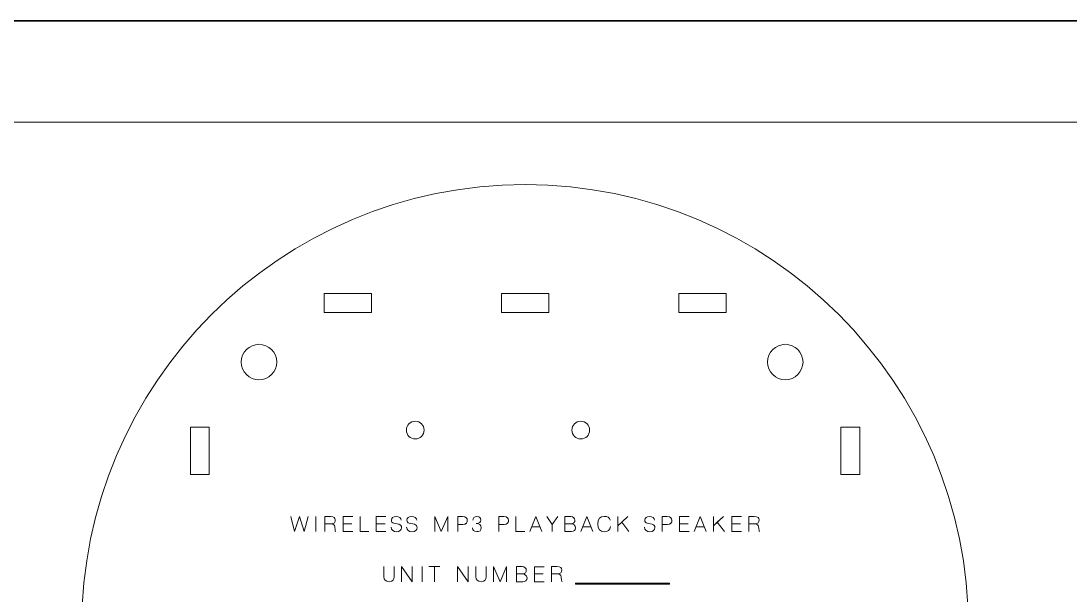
# Model space of a CAD drawing. Header units: inches. Extents: x 15 to 785, y -665 to -15.
# Drawn here: x 192.8 to 370.2, y -112 to -15 of the extents above; entities that cross this region are included whole.
import ezdxf

# ---------------------------------------------------------------- set-up
doc = ezdxf.new("R2010")
doc.units = ezdxf.units.IN
doc.header["$MEASUREMENT"] = 0
doc.layers.add('Layer 1', color=7, linetype='Continuous')

# ---------------------------------------------------------------- blocks, each defined once
blk = doc.blocks.new('block 2')
at = {"layer": 'Layer 1', "color": 179, "lineweight": 35, "true_color": 0x231f20}
blk.add_open_spline([(785, -570), (785, -578.28), (778.28, -585), (770, -585), (770, -585), (30, -585), (30, -585), (21.72, -585), (15, -578.28), (15, -570), (15, -570), (15, -30), (15, -30), (15, -21.72), (21.72, -15), (30, -15), (30, -15), (770, -15), (770, -15), (778.28, -15), (785, -21.72), (785, -30), (785, -30), (785, -570), (785, -570)], degree=3, knots=[0, 0, 0, 0, 1, 1, 1, 2, 2, 2, 3, 3, 3, 4, 4, 4, 5, 5, 5, 6, 6, 6, 7, 7, 7, 8, 8, 8, 8], dxfattribs=at)
blk = doc.blocks.new('block 14')
at = {"layer": 'Layer 1', "color": 30, "lineweight": 9, "true_color": 0xf89725}
for points in [[(262.68, -109.77), (262.68, -107.23), (261.77, -107.23), (263.6, -107.23), (262.68, -107.23), (262.68, -109.77)], [(288.31, -110.03), (288.31, -110.21), (286.54, -110.21), (286.54, -110.03), (288.31, -110.03)], [(290.07, -110.03), (290.07, -110.21), (288.31, -110.21), (288.31, -110.03), (290.07, -110.03)], [(291.84, -110.03), (291.84, -110.21), (290.07, -110.21), (290.07, -110.03), (291.84, -110.03)], [(293.6, -110.03), (293.6, -110.21), (291.84, -110.21), (291.84, -110.03), (293.6, -110.03)], [(295.36, -110.03), (295.36, -110.21), (293.6, -110.21), (293.6, -110.03), (295.36, -110.03)], [(297.13, -110.03), (297.13, -110.21), (295.36, -110.21), (295.36, -110.03), (297.13, -110.03)], [(298.89, -110.03), (298.89, -110.21), (297.13, -110.21), (297.13, -110.03), (298.89, -110.03)], [(300.66, -110.03), (300.66, -110.21), (298.89, -110.21), (298.89, -110.03), (300.66, -110.03)], [(302.42, -110.03), (302.42, -110.21), (300.66, -110.21), (300.66, -110.03), (302.42, -110.03)]]:
    blk.add_lwpolyline(points, dxfattribs=at)
for points, knots in [([(238.38, -98.76), (238.38, -98.76), (239.05, -101.3), (239.05, -101.3), (239.05, -101.3), (239.86, -98.76), (239.86, -98.76), (239.86, -98.76), (240.67, -101.3), (240.67, -101.3), (240.67, -101.3), (241.33, -98.76), (241.33, -98.76), (241.33, -98.76), (240.67, -101.3), (240.67, -101.3), (240.67, -101.3), (239.86, -98.76), (239.86, -98.76), (239.86, -98.76), (239.05, -101.3), (239.05, -101.3), (239.05, -101.3), (238.38, -98.76), (238.38, -98.76)], [0, 0, 0, 0, 1, 1, 1, 2, 2, 2, 3, 3, 3, 4, 4, 4, 5, 5, 5, 6, 6, 6, 7, 7, 7, 8, 8, 8, 8]), ([(242.62, -101.3), (242.62, -101.3), (242.62, -98.76), (242.62, -98.76), (242.62, -98.76), (242.62, -101.3), (242.62, -101.3)], [0, 0, 0, 0, 1, 1, 1, 2, 2, 2, 2]), ([(244.18, -101.3), (244.18, -101.3), (244.18, -98.76), (244.18, -98.76), (244.18, -98.76), (245.11, -98.76), (245.11, -98.76), (245.76, -98.76), (245.89, -98.98), (245.91, -99.33), (245.93, -99.67), (245.75, -100.01), (245.18, -100.01), (245.18, -100.01), (244.18, -100.01), (244.18, -100.01), (244.18, -100.01), (245.18, -100.01), (245.18, -100.01), (245.74, -100.01), (245.93, -99.67), (245.91, -99.33), (245.89, -98.98), (245.74, -98.76), (245.11, -98.76), (245.11, -98.76), (244.18, -98.76), (244.18, -98.76), (244.18, -98.76), (244.18, -101.3), (244.18, -101.3)], [0, 0, 0, 0, 1, 1, 1, 2, 2, 2, 3, 3, 3, 4, 4, 4, 5, 5, 5, 6, 6, 6, 7, 7, 7, 8, 8, 8, 9, 9, 9, 10, 10, 10, 10]), ([(248.88, -101.3), (248.88, -101.3), (247.24, -101.3), (247.24, -101.3), (247.24, -101.3), (247.24, -98.78), (247.24, -98.78), (247.24, -98.78), (248.88, -98.78), (248.88, -98.78), (248.88, -98.78), (247.24, -98.78), (247.24, -98.78), (247.24, -98.78), (247.24, -101.3), (247.24, -101.3), (247.24, -101.3), (248.88, -101.3), (248.88, -101.3)], [0, 0, 0, 0, 1, 1, 1, 2, 2, 2, 3, 3, 3, 4, 4, 4, 5, 5, 5, 6, 6, 6, 6]), ([(251.61, -101.3), (251.61, -101.3), (250.12, -101.3), (250.12, -101.3), (250.12, -101.3), (250.12, -98.76), (250.12, -98.76), (250.12, -98.76), (250.12, -101.3), (250.12, -101.3), (250.12, -101.3), (251.61, -101.3), (251.61, -101.3)], [0, 0, 0, 0, 1, 1, 1, 2, 2, 2, 3, 3, 3, 4, 4, 4, 4]), ([(254.48, -101.3), (254.48, -101.3), (252.84, -101.3), (252.84, -101.3), (252.84, -101.3), (252.84, -98.78), (252.84, -98.78), (252.84, -98.78), (254.48, -98.78), (254.48, -98.78), (254.48, -98.78), (252.84, -98.78), (252.84, -98.78), (252.84, -98.78), (252.84, -101.3), (252.84, -101.3), (252.84, -101.3), (254.48, -101.3), (254.48, -101.3)], [0, 0, 0, 0, 1, 1, 1, 2, 2, 2, 3, 3, 3, 4, 4, 4, 5, 5, 5, 6, 6, 6, 6]), ([(255.35, -100.53), (255.35, -101.1), (255.78, -101.32), (256.28, -101.32), (256.79, -101.32), (257.11, -101), (257.12, -100.69), (257.13, -100.38), (256.97, -100.13), (256.66, -100.07), (256.66, -100.07), (255.8, -99.88), (255.8, -99.88), (255.55, -99.83), (255.41, -99.68), (255.41, -99.35), (255.41, -99.02), (255.69, -98.74), (256.2, -98.74), (256.7, -98.74), (257.07, -98.98), (257.06, -99.4), (257.07, -98.98), (256.7, -98.74), (256.2, -98.74), (255.69, -98.74), (255.41, -99.02), (255.41, -99.35), (255.41, -99.68), (255.55, -99.82), (255.8, -99.88), (255.8, -99.88), (256.66, -100.07), (256.66, -100.07), (256.98, -100.13), (257.13, -100.38), (257.12, -100.69), (257.11, -101), (256.79, -101.32), (256.28, -101.32), (255.78, -101.32), (255.35, -101.1), (255.35, -100.53)], [0, 0, 0, 0, 1, 1, 1, 2, 2, 2, 3, 3, 3, 4, 4, 4, 5, 5, 5, 6, 6, 6, 7, 7, 7, 8, 8, 8, 9, 9, 9, 10, 10, 10, 11, 11, 11, 12, 12, 12, 13, 13, 13, 14, 14, 14, 14]), ([(257.98, -100.53), (257.98, -101.1), (258.41, -101.32), (258.91, -101.32), (259.43, -101.32), (259.75, -101), (259.76, -100.69), (259.77, -100.38), (259.61, -100.13), (259.3, -100.07), (259.3, -100.07), (258.43, -99.88), (258.43, -99.88), (258.19, -99.83), (258.04, -99.68), (258.04, -99.35), (258.04, -99.02), (258.32, -98.74), (258.83, -98.74), (259.34, -98.74), (259.71, -98.98), (259.69, -99.4), (259.71, -98.98), (259.34, -98.74), (258.83, -98.74), (258.32, -98.74), (258.04, -99.02), (258.04, -99.35), (258.04, -99.68), (258.18, -99.82), (258.43, -99.88), (258.43, -99.88), (259.3, -100.07), (259.3, -100.07), (259.62, -100.13), (259.77, -100.38), (259.76, -100.69), (259.75, -101), (259.43, -101.32), (258.91, -101.32), (258.41, -101.32), (257.98, -101.1), (257.98, -100.53)], [0, 0, 0, 0, 1, 1, 1, 2, 2, 2, 3, 3, 3, 4, 4, 4, 5, 5, 5, 6, 6, 6, 7, 7, 7, 8, 8, 8, 9, 9, 9, 10, 10, 10, 11, 11, 11, 12, 12, 12, 13, 13, 13, 14, 14, 14, 14]), ([(262.76, -101.3), (262.76, -101.3), (262.76, -98.76), (262.76, -98.76), (262.76, -98.76), (263.85, -101.3), (263.85, -101.3), (263.85, -101.3), (264.95, -98.76), (264.95, -98.76), (264.95, -98.76), (264.95, -101.3), (264.95, -101.3), (264.95, -101.3), (264.95, -98.76), (264.95, -98.76), (264.95, -98.76), (263.85, -101.3), (263.85, -101.3), (263.85, -101.3), (262.76, -98.76), (262.76, -98.76), (262.76, -98.76), (262.76, -101.3), (262.76, -101.3)], [0, 0, 0, 0, 1, 1, 1, 2, 2, 2, 3, 3, 3, 4, 4, 4, 5, 5, 5, 6, 6, 6, 7, 7, 7, 8, 8, 8, 8]), ([(266.62, -101.3), (266.62, -101.3), (266.62, -98.76), (266.62, -98.76), (266.62, -98.76), (267.43, -98.76), (267.43, -98.76), (268.08, -98.76), (268.23, -99.07), (268.25, -99.41), (268.26, -99.76), (268.08, -100.11), (267.49, -100.11), (267.49, -100.11), (266.62, -100.11), (266.62, -100.11), (266.62, -100.11), (267.49, -100.11), (267.49, -100.11), (268.07, -100.11), (268.26, -99.76), (268.25, -99.41), (268.23, -99.07), (268.07, -98.76), (267.43, -98.76), (267.43, -98.76), (266.62, -98.76), (266.62, -98.76), (266.62, -98.76), (266.62, -101.3), (266.62, -101.3)], [0, 0, 0, 0, 1, 1, 1, 2, 2, 2, 3, 3, 3, 4, 4, 4, 5, 5, 5, 6, 6, 6, 7, 7, 7, 8, 8, 8, 9, 9, 9, 10, 10, 10, 10]), ([(269.85, -101.3), (270.3, -101.3), (270.61, -101.12), (270.61, -100.65), (270.61, -100.19), (270.33, -99.94), (269.72, -99.94), (270.33, -99.94), (270.53, -99.69), (270.53, -99.35), (270.53, -99.01), (270.36, -98.75), (269.88, -98.75), (269.4, -98.75), (269.17, -99.05), (269.17, -99.38), (269.17, -99.05), (269.4, -98.75), (269.88, -98.75), (270.36, -98.75), (270.53, -99.01), (270.53, -99.35), (270.53, -99.69), (270.33, -99.94), (269.72, -99.94), (270.33, -99.94), (270.61, -100.19), (270.61, -100.65), (270.61, -101.12), (270.3, -101.3), (269.85, -101.3), (269.4, -101.3), (269.12, -101.04), (269.12, -100.67), (269.12, -101.04), (269.4, -101.3), (269.85, -101.3)], [0, 0, 0, 0, 1, 1, 1, 2, 2, 2, 3, 3, 3, 4, 4, 4, 5, 5, 5, 6, 6, 6, 7, 7, 7, 8, 8, 8, 9, 9, 9, 10, 10, 10, 11, 11, 11, 12, 12, 12, 12]), ([(273.59, -101.3), (273.59, -101.3), (273.59, -98.76), (273.59, -98.76), (273.59, -98.76), (274.4, -98.76), (274.4, -98.76), (275.05, -98.76), (275.2, -99.07), (275.22, -99.41), (275.23, -99.76), (275.05, -100.11), (274.47, -100.11), (274.47, -100.11), (273.59, -100.11), (273.59, -100.11), (273.59, -100.11), (274.47, -100.11), (274.47, -100.11), (275.04, -100.11), (275.23, -99.76), (275.22, -99.41), (275.2, -99.07), (275.04, -98.76), (274.4, -98.76), (274.4, -98.76), (273.59, -98.76), (273.59, -98.76), (273.59, -98.76), (273.59, -101.3), (273.59, -101.3)], [0, 0, 0, 0, 1, 1, 1, 2, 2, 2, 3, 3, 3, 4, 4, 4, 5, 5, 5, 6, 6, 6, 7, 7, 7, 8, 8, 8, 9, 9, 9, 10, 10, 10, 10]), ([(277.96, -101.3), (277.96, -101.3), (276.47, -101.3), (276.47, -101.3), (276.47, -101.3), (276.47, -98.76), (276.47, -98.76), (276.47, -98.76), (276.47, -101.3), (276.47, -101.3), (276.47, -101.3), (277.96, -101.3), (277.96, -101.3)], [0, 0, 0, 0, 1, 1, 1, 2, 2, 2, 3, 3, 3, 4, 4, 4, 4]), ([(278.81, -101.3), (278.81, -101.3), (279.82, -98.76), (279.82, -98.76), (279.82, -98.76), (280.83, -101.3), (280.83, -101.3), (280.83, -101.3), (279.82, -98.76), (279.82, -98.76), (279.82, -98.76), (278.81, -101.3), (278.81, -101.3)], [0, 0, 0, 0, 1, 1, 1, 2, 2, 2, 3, 3, 3, 4, 4, 4, 4]), ([(282.61, -101.3), (282.61, -101.3), (282.61, -100.08), (282.61, -100.08), (282.61, -100.08), (281.69, -98.76), (281.69, -98.76), (281.69, -98.76), (282.61, -100.08), (282.61, -100.08), (282.61, -100.08), (283.54, -98.76), (283.54, -98.76), (283.54, -98.76), (282.61, -100.08), (282.61, -100.08), (282.61, -100.08), (282.61, -101.3), (282.61, -101.3)], [0, 0, 0, 0, 1, 1, 1, 2, 2, 2, 3, 3, 3, 4, 4, 4, 5, 5, 5, 6, 6, 6, 6]), ([(284.77, -100), (284.77, -100), (285.75, -100), (285.75, -100), (286.25, -100), (286.46, -99.69), (286.45, -99.38), (286.44, -99.07), (286.22, -98.76), (285.75, -98.76), (285.75, -98.76), (284.77, -98.76), (284.77, -98.76), (284.77, -98.76), (284.77, -101.3), (284.77, -101.3), (284.77, -101.3), (285.85, -101.3), (285.85, -101.3), (286.25, -101.3), (286.57, -101.06), (286.57, -100.66), (286.56, -100.26), (286.23, -100), (285.75, -100), (286.23, -100), (286.56, -100.26), (286.57, -100.66), (286.57, -101.06), (286.25, -101.3), (285.85, -101.3), (285.85, -101.3), (284.77, -101.3), (284.77, -101.3), (284.77, -101.3), (284.77, -98.76), (284.77, -98.76), (284.77, -98.76), (285.75, -98.76), (285.75, -98.76), (286.22, -98.76), (286.44, -99.07), (286.45, -99.38), (286.46, -99.69), (286.25, -100), (285.75, -100), (285.75, -100), (284.77, -100), (284.77, -100)], [0, 0, 0, 0, 1, 1, 1, 2, 2, 2, 3, 3, 3, 4, 4, 4, 5, 5, 5, 6, 6, 6, 7, 7, 7, 8, 8, 8, 9, 9, 9, 10, 10, 10, 11, 11, 11, 12, 12, 12, 13, 13, 13, 14, 14, 14, 15, 15, 15, 16, 16, 16, 16]), ([(287.44, -101.3), (287.44, -101.3), (288.45, -98.76), (288.45, -98.76), (288.45, -98.76), (289.46, -101.3), (289.46, -101.3), (289.46, -101.3), (288.45, -98.76), (288.45, -98.76), (288.45, -98.76), (287.44, -101.3), (287.44, -101.3)], [0, 0, 0, 0, 1, 1, 1, 2, 2, 2, 3, 3, 3, 4, 4, 4, 4]), ([(291.42, -101.33), (290.72, -101.33), (290.32, -100.93), (290.32, -100.03), (290.32, -99.13), (290.72, -98.73), (291.42, -98.73), (291.92, -98.73), (292.27, -98.94), (292.42, -99.39), (292.27, -98.94), (291.92, -98.73), (291.42, -98.73), (290.72, -98.73), (290.32, -99.13), (290.32, -100.03), (290.32, -100.93), (290.72, -101.33), (291.42, -101.33), (292, -101.33), (292.37, -101.06), (292.48, -100.45), (292.37, -101.06), (292, -101.33), (291.42, -101.33)], [0, 0, 0, 0, 1, 1, 1, 2, 2, 2, 3, 3, 3, 4, 4, 4, 5, 5, 5, 6, 6, 6, 7, 7, 7, 8, 8, 8, 8]), ([(293.73, -100.31), (293.73, -100.31), (294.38, -99.71), (294.38, -99.71), (294.38, -99.71), (295.57, -101.3), (295.57, -101.3), (295.57, -101.3), (294.38, -99.71), (294.38, -99.71), (294.38, -99.71), (295.41, -98.76), (295.41, -98.76), (295.41, -98.76), (293.73, -100.31), (293.73, -100.31), (293.73, -100.31), (293.73, -98.76), (293.73, -98.76), (293.73, -98.76), (293.73, -101.3), (293.73, -101.3), (293.73, -101.3), (293.73, -100.31), (293.73, -100.31)], [0, 0, 0, 0, 1, 1, 1, 2, 2, 2, 3, 3, 3, 4, 4, 4, 5, 5, 5, 6, 6, 6, 7, 7, 7, 8, 8, 8, 8]), ([(298.21, -100.53), (298.21, -101.1), (298.64, -101.32), (299.14, -101.32), (299.65, -101.32), (299.97, -101), (299.98, -100.69), (300, -100.38), (299.84, -100.13), (299.52, -100.07), (299.52, -100.07), (298.66, -99.88), (298.66, -99.88), (298.42, -99.83), (298.27, -99.68), (298.27, -99.35), (298.27, -99.02), (298.55, -98.74), (299.06, -98.74), (299.56, -98.74), (299.94, -98.98), (299.92, -99.4), (299.94, -98.98), (299.56, -98.74), (299.06, -98.74), (298.55, -98.74), (298.27, -99.02), (298.27, -99.35), (298.27, -99.68), (298.41, -99.82), (298.66, -99.88), (298.66, -99.88), (299.52, -100.07), (299.52, -100.07), (299.84, -100.13), (300, -100.38), (299.98, -100.69), (299.97, -101), (299.65, -101.32), (299.14, -101.32), (298.64, -101.32), (298.21, -101.1), (298.21, -100.53)], [0, 0, 0, 0, 1, 1, 1, 2, 2, 2, 3, 3, 3, 4, 4, 4, 5, 5, 5, 6, 6, 6, 7, 7, 7, 8, 8, 8, 9, 9, 9, 10, 10, 10, 11, 11, 11, 12, 12, 12, 13, 13, 13, 14, 14, 14, 14]), ([(301.22, -101.3), (301.22, -101.3), (301.22, -98.76), (301.22, -98.76), (301.22, -98.76), (302.03, -98.76), (302.03, -98.76), (302.69, -98.76), (302.83, -99.07), (302.85, -99.41), (302.87, -99.76), (302.68, -100.11), (302.1, -100.11), (302.1, -100.11), (301.22, -100.11), (301.22, -100.11), (301.22, -100.11), (302.1, -100.11), (302.1, -100.11), (302.67, -100.11), (302.87, -99.76), (302.85, -99.41), (302.83, -99.07), (302.68, -98.76), (302.03, -98.76), (302.03, -98.76), (301.22, -98.76), (301.22, -98.76), (301.22, -98.76), (301.22, -101.3), (301.22, -101.3)], [0, 0, 0, 0, 1, 1, 1, 2, 2, 2, 3, 3, 3, 4, 4, 4, 5, 5, 5, 6, 6, 6, 7, 7, 7, 8, 8, 8, 9, 9, 9, 10, 10, 10, 10]), ([(305.75, -101.3), (305.75, -101.3), (304.11, -101.3), (304.11, -101.3), (304.11, -101.3), (304.11, -98.78), (304.11, -98.78), (304.11, -98.78), (305.75, -98.78), (305.75, -98.78), (305.75, -98.78), (304.11, -98.78), (304.11, -98.78), (304.11, -98.78), (304.11, -101.3), (304.11, -101.3), (304.11, -101.3), (305.75, -101.3), (305.75, -101.3)], [0, 0, 0, 0, 1, 1, 1, 2, 2, 2, 3, 3, 3, 4, 4, 4, 5, 5, 5, 6, 6, 6, 6]), ([(306.61, -101.3), (306.61, -101.3), (307.62, -98.76), (307.62, -98.76), (307.62, -98.76), (308.63, -101.3), (308.63, -101.3), (308.63, -101.3), (307.62, -98.76), (307.62, -98.76), (307.62, -98.76), (306.61, -101.3), (306.61, -101.3)], [0, 0, 0, 0, 1, 1, 1, 2, 2, 2, 3, 3, 3, 4, 4, 4, 4]), ([(309.88, -100.31), (309.88, -100.31), (310.53, -99.71), (310.53, -99.71), (310.53, -99.71), (311.72, -101.3), (311.72, -101.3), (311.72, -101.3), (310.53, -99.71), (310.53, -99.71), (310.53, -99.71), (311.55, -98.76), (311.55, -98.76), (311.55, -98.76), (309.88, -100.31), (309.88, -100.31), (309.88, -100.31), (309.88, -98.76), (309.88, -98.76), (309.88, -98.76), (309.88, -101.3), (309.88, -101.3), (309.88, -101.3), (309.88, -100.31), (309.88, -100.31)], [0, 0, 0, 0, 1, 1, 1, 2, 2, 2, 3, 3, 3, 4, 4, 4, 5, 5, 5, 6, 6, 6, 7, 7, 7, 8, 8, 8, 8]), ([(314.61, -101.3), (314.61, -101.3), (312.97, -101.3), (312.97, -101.3), (312.97, -101.3), (312.97, -98.78), (312.97, -98.78), (312.97, -98.78), (314.61, -98.78), (314.61, -98.78), (314.61, -98.78), (312.97, -98.78), (312.97, -98.78), (312.97, -98.78), (312.97, -101.3), (312.97, -101.3), (312.97, -101.3), (314.61, -101.3), (314.61, -101.3)], [0, 0, 0, 0, 1, 1, 1, 2, 2, 2, 3, 3, 3, 4, 4, 4, 5, 5, 5, 6, 6, 6, 6]), ([(315.86, -101.3), (315.86, -101.3), (315.86, -98.76), (315.86, -98.76), (315.86, -98.76), (316.78, -98.76), (316.78, -98.76), (317.43, -98.76), (317.57, -98.98), (317.59, -99.33), (317.6, -99.67), (317.43, -100.01), (316.85, -100.01), (316.85, -100.01), (315.86, -100.01), (315.86, -100.01), (315.86, -100.01), (316.85, -100.01), (316.85, -100.01), (317.42, -100.01), (317.6, -99.67), (317.59, -99.33), (317.57, -98.98), (317.42, -98.76), (316.78, -98.76), (316.78, -98.76), (315.86, -98.76), (315.86, -98.76), (315.86, -98.76), (315.86, -101.3), (315.86, -101.3)], [0, 0, 0, 0, 1, 1, 1, 2, 2, 2, 3, 3, 3, 4, 4, 4, 5, 5, 5, 6, 6, 6, 7, 7, 7, 8, 8, 8, 9, 9, 9, 10, 10, 10, 10]), ([(245.99, -101.3), (245.92, -101.25), (245.9, -101.16), (245.9, -101.11), (245.9, -101.11), (245.84, -100.47), (245.84, -100.47), (245.82, -100.2), (245.62, -100.01), (245.23, -100.01), (245.62, -100.01), (245.82, -100.2), (245.84, -100.47), (245.84, -100.47), (245.9, -101.11), (245.9, -101.11), (245.9, -101.16), (245.92, -101.25), (245.99, -101.3)], [0, 0, 0, 0, 1, 1, 1, 2, 2, 2, 3, 3, 3, 4, 4, 4, 5, 5, 5, 6, 6, 6, 6]), ([(248.74, -100), (248.74, -100), (247.24, -100), (247.24, -100), (247.24, -100), (248.74, -100), (248.74, -100)], [0, 0, 0, 0, 1, 1, 1, 2, 2, 2, 2]), ([(254.34, -100), (254.34, -100), (252.84, -100), (252.84, -100), (252.84, -100), (254.34, -100), (254.34, -100)], [0, 0, 0, 0, 1, 1, 1, 2, 2, 2, 2]), ([(279.13, -100.5), (279.13, -100.5), (280.51, -100.5), (280.51, -100.5), (280.51, -100.5), (279.13, -100.5), (279.13, -100.5)], [0, 0, 0, 0, 1, 1, 1, 2, 2, 2, 2]), ([(287.76, -100.5), (287.76, -100.5), (289.14, -100.5), (289.14, -100.5), (289.14, -100.5), (287.76, -100.5), (287.76, -100.5)], [0, 0, 0, 0, 1, 1, 1, 2, 2, 2, 2]), ([(305.61, -100), (305.61, -100), (304.11, -100), (304.11, -100), (304.11, -100), (305.61, -100), (305.61, -100)], [0, 0, 0, 0, 1, 1, 1, 2, 2, 2, 2]), ([(306.93, -100.5), (306.93, -100.5), (308.31, -100.5), (308.31, -100.5), (308.31, -100.5), (306.93, -100.5), (306.93, -100.5)], [0, 0, 0, 0, 1, 1, 1, 2, 2, 2, 2]), ([(314.47, -100), (314.47, -100), (312.97, -100), (312.97, -100), (312.97, -100), (314.47, -100), (314.47, -100)], [0, 0, 0, 0, 1, 1, 1, 2, 2, 2, 2]), ([(317.67, -101.3), (317.59, -101.25), (317.58, -101.16), (317.58, -101.11), (317.58, -101.11), (317.51, -100.47), (317.51, -100.47), (317.49, -100.2), (317.3, -100.01), (316.9, -100.01), (317.3, -100.01), (317.49, -100.2), (317.51, -100.47), (317.51, -100.47), (317.58, -101.11), (317.58, -101.11), (317.58, -101.16), (317.59, -101.25), (317.67, -101.3)], [0, 0, 0, 0, 1, 1, 1, 2, 2, 2, 3, 3, 3, 4, 4, 4, 5, 5, 5, 6, 6, 6, 6]), ([(255.9, -107.22), (255.9, -107.22), (255.9, -108.54), (255.9, -108.96), (255.9, -109.39), (255.64, -109.77), (255.02, -109.77), (254.4, -109.76), (254.11, -109.41), (254.11, -108.96), (254.11, -108.96), (254.11, -107.22), (254.11, -107.22), (254.11, -107.22), (254.11, -108.96), (254.11, -108.96), (254.11, -109.41), (254.4, -109.76), (255.02, -109.77), (255.64, -109.77), (255.9, -109.39), (255.9, -108.96), (255.9, -108.54), (255.9, -107.22), (255.9, -107.22)], [0, 0, 0, 0, 1, 1, 1, 2, 2, 2, 3, 3, 3, 4, 4, 4, 5, 5, 5, 6, 6, 6, 7, 7, 7, 8, 8, 8, 8]), ([(257.13, -107.23), (257.13, -107.23), (258.94, -109.77), (258.94, -109.77), (258.94, -109.77), (258.94, -107.23), (258.94, -107.23), (258.94, -107.23), (258.94, -109.77), (258.94, -109.77), (258.94, -109.77), (257.13, -107.23), (257.13, -107.23), (257.13, -107.23), (257.13, -109.77), (257.13, -109.77), (257.13, -109.77), (257.13, -107.23), (257.13, -107.23)], [0, 0, 0, 0, 1, 1, 1, 2, 2, 2, 3, 3, 3, 4, 4, 4, 5, 5, 5, 6, 6, 6, 6]), ([(260.59, -109.77), (260.59, -109.77), (260.59, -107.23), (260.59, -107.23), (260.59, -107.23), (260.59, -109.77), (260.59, -109.77)], [0, 0, 0, 0, 1, 1, 1, 2, 2, 2, 2]), ([(266.6, -109.77), (266.6, -109.77), (266.6, -107.23), (266.6, -107.23), (266.6, -107.23), (268.41, -109.77), (268.41, -109.77), (268.41, -109.77), (268.41, -107.23), (268.41, -107.23), (268.41, -107.23), (268.41, -109.77), (268.41, -109.77), (268.41, -109.77), (266.6, -107.23), (266.6, -107.23), (266.6, -107.23), (266.6, -109.77), (266.6, -109.77)], [0, 0, 0, 0, 1, 1, 1, 2, 2, 2, 3, 3, 3, 4, 4, 4, 5, 5, 5, 6, 6, 6, 6]), ([(271.46, -107.22), (271.46, -107.22), (271.46, -108.54), (271.46, -108.96), (271.46, -109.39), (271.2, -109.77), (270.58, -109.77), (269.96, -109.76), (269.68, -109.41), (269.68, -108.96), (269.68, -108.96), (269.68, -107.22), (269.68, -107.22), (269.68, -107.22), (269.68, -108.96), (269.68, -108.96), (269.68, -109.41), (269.96, -109.76), (270.58, -109.77), (271.2, -109.77), (271.46, -109.39), (271.46, -108.96), (271.46, -108.54), (271.46, -107.22), (271.46, -107.22)], [0, 0, 0, 0, 1, 1, 1, 2, 2, 2, 3, 3, 3, 4, 4, 4, 5, 5, 5, 6, 6, 6, 7, 7, 7, 8, 8, 8, 8]), ([(272.69, -107.23), (272.69, -107.23), (273.78, -109.77), (273.78, -109.77), (273.78, -109.77), (274.88, -107.23), (274.88, -107.23), (274.88, -107.23), (274.88, -109.77), (274.88, -109.77), (274.88, -109.77), (274.88, -107.23), (274.88, -107.23), (274.88, -107.23), (273.78, -109.77), (273.78, -109.77), (273.78, -109.77), (272.69, -107.23), (272.69, -107.23), (272.69, -107.23), (272.69, -109.77), (272.69, -109.77), (272.69, -109.77), (272.69, -107.23), (272.69, -107.23)], [0, 0, 0, 0, 1, 1, 1, 2, 2, 2, 3, 3, 3, 4, 4, 4, 5, 5, 5, 6, 6, 6, 7, 7, 7, 8, 8, 8, 8]), ([(276.55, -108.46), (276.55, -108.46), (277.52, -108.46), (277.52, -108.46), (278.03, -108.46), (278.24, -108.16), (278.23, -107.85), (278.21, -107.54), (278, -107.23), (277.53, -107.23), (277.53, -107.23), (276.55, -107.23), (276.55, -107.23), (276.55, -107.23), (276.55, -109.77), (276.55, -109.77), (276.55, -109.77), (277.63, -109.77), (277.63, -109.77), (278.03, -109.77), (278.35, -109.53), (278.35, -109.13), (278.34, -108.73), (278.01, -108.46), (277.52, -108.46), (278.01, -108.46), (278.34, -108.73), (278.35, -109.13), (278.35, -109.53), (278.03, -109.77), (277.63, -109.77), (277.63, -109.77), (276.55, -109.77), (276.55, -109.77), (276.55, -109.77), (276.55, -107.23), (276.55, -107.23), (276.55, -107.23), (277.53, -107.23), (277.53, -107.23), (278, -107.23), (278.21, -107.54), (278.23, -107.85), (278.24, -108.16), (278.03, -108.46), (277.52, -108.46), (277.52, -108.46), (276.55, -108.46), (276.55, -108.46)], [0, 0, 0, 0, 1, 1, 1, 2, 2, 2, 3, 3, 3, 4, 4, 4, 5, 5, 5, 6, 6, 6, 7, 7, 7, 8, 8, 8, 9, 9, 9, 10, 10, 10, 11, 11, 11, 12, 12, 12, 13, 13, 13, 14, 14, 14, 15, 15, 15, 16, 16, 16, 16]), ([(281.24, -109.77), (281.24, -109.77), (279.6, -109.77), (279.6, -109.77), (279.6, -109.77), (279.6, -107.24), (279.6, -107.24), (279.6, -107.24), (281.24, -107.24), (281.24, -107.24), (281.24, -107.24), (279.6, -107.24), (279.6, -107.24), (279.6, -107.24), (279.6, -109.77), (279.6, -109.77), (279.6, -109.77), (281.24, -109.77), (281.24, -109.77)], [0, 0, 0, 0, 1, 1, 1, 2, 2, 2, 3, 3, 3, 4, 4, 4, 5, 5, 5, 6, 6, 6, 6]), ([(282.48, -109.77), (282.48, -109.77), (282.48, -107.23), (282.48, -107.23), (282.48, -107.23), (283.41, -107.23), (283.41, -107.23), (284.06, -107.23), (284.2, -107.45), (284.22, -107.79), (284.23, -108.13), (284.06, -108.47), (283.48, -108.47), (283.48, -108.47), (282.48, -108.47), (282.48, -108.47), (282.48, -108.47), (283.48, -108.47), (283.48, -108.47), (284.05, -108.47), (284.23, -108.13), (284.22, -107.79), (284.2, -107.45), (284.05, -107.23), (283.41, -107.23), (283.41, -107.23), (282.48, -107.23), (282.48, -107.23), (282.48, -107.23), (282.48, -109.77), (282.48, -109.77)], [0, 0, 0, 0, 1, 1, 1, 2, 2, 2, 3, 3, 3, 4, 4, 4, 5, 5, 5, 6, 6, 6, 7, 7, 7, 8, 8, 8, 9, 9, 9, 10, 10, 10, 10]), ([(281.1, -108.47), (281.1, -108.47), (279.6, -108.47), (279.6, -108.47), (279.6, -108.47), (281.1, -108.47), (281.1, -108.47)], [0, 0, 0, 0, 1, 1, 1, 2, 2, 2, 2]), ([(284.29, -109.77), (284.22, -109.72), (284.2, -109.62), (284.2, -109.58), (284.2, -109.58), (284.14, -108.94), (284.14, -108.94), (284.12, -108.66), (283.92, -108.47), (283.53, -108.47), (283.92, -108.47), (284.12, -108.66), (284.14, -108.94), (284.14, -108.94), (284.2, -109.58), (284.2, -109.58), (284.2, -109.62), (284.22, -109.72), (284.29, -109.77)], [0, 0, 0, 0, 1, 1, 1, 2, 2, 2, 3, 3, 3, 4, 4, 4, 5, 5, 5, 6, 6, 6, 6])]:
    blk.add_open_spline(points, degree=3, knots=knots, dxfattribs=at)
blk = doc.blocks.new('block 9')
at = {"layer": 'Layer 1', "color": 179, "lineweight": 9, "true_color": 0x231f20}
for points in [[(244.02, -61.05), (252.02, -61.05), (252.02, -64.25), (244.02, -64.25), (244.02, -61.05)], [(274.02, -61.05), (282.02, -61.05), (282.02, -64.25), (274.02, -64.25), (274.02, -61.05)], [(304.02, -61.05), (312.02, -61.05), (312.02, -64.25), (304.02, -64.25), (304.02, -61.05)], [(221.42, -91.65), (221.42, -83.65), (224.62, -83.65), (224.62, -91.65), (221.42, -91.65)], [(331.42, -91.65), (331.42, -83.65), (334.62, -83.65), (334.62, -91.65), (331.42, -91.65)]]:
    blk.add_lwpolyline(points, dxfattribs=at)
for points in [[(353.02, -117.65), (353.02, -159.08), (319.44, -192.65), (278.02, -192.65), (236.6, -192.65), (203.02, -159.08), (203.02, -117.65), (203.02, -76.23), (236.6, -42.65), (278.02, -42.65), (319.44, -42.65), (353.02, -76.23), (353.02, -117.65)], [(233.02, -69.65), (234.68, -69.65), (236.02, -71), (236.02, -72.65), (236.02, -74.31), (234.68, -75.65), (233.02, -75.65), (231.37, -75.65), (230.02, -74.31), (230.02, -72.65), (230.02, -71), (231.37, -69.65), (233.02, -69.65)], [(322.02, -69.65), (323.68, -69.65), (325.02, -71), (325.02, -72.65), (325.02, -74.31), (323.68, -75.65), (322.02, -75.65), (320.37, -75.65), (319.02, -74.31), (319.02, -72.65), (319.02, -71), (320.37, -69.65), (322.02, -69.65)], [(259.44, -82.65), (258.61, -82.65), (257.94, -83.32), (257.94, -84.15), (257.94, -84.98), (258.61, -85.65), (259.44, -85.65), (260.27, -85.65), (260.94, -84.98), (260.94, -84.15), (260.94, -83.32), (260.27, -82.65), (259.44, -82.65)], [(287.44, -82.65), (286.61, -82.65), (285.94, -83.32), (285.94, -84.15), (285.94, -84.98), (286.61, -85.65), (287.44, -85.65), (288.27, -85.65), (288.94, -84.98), (288.94, -84.15), (288.94, -83.32), (288.27, -82.65), (287.44, -82.65)]]:
    blk.add_open_spline(points, degree=3, knots=[0, 0, 0, 0, 1, 1, 1, 2, 2, 2, 3, 3, 3, 4, 4, 4, 4], dxfattribs=at)
at = {"layer": 'Layer 1'}
blk.add_blockref('block 14', (0, 0), dxfattribs=at)

msp = doc.modelspace()

# ---------------------------------------------------------------- linework, layer by layer
at = {"layer": 'Layer 1', "color": 179, "lineweight": 9, "true_color": 0x231f20}
msp.add_open_spline([(478.01, -355.77), (478.01, -364.05), (471.3, -370.77), (463.01, -370.77), (463.01, -370.77), (39.12, -370.77), (39.12, -370.77), (30.83, -370.77), (24.12, -364.05), (24.12, -355.77), (24.12, -355.77), (24.12, -47.1), (24.12, -47.1), (24.12, -38.82), (30.83, -32.1), (39.12, -32.1), (39.12, -32.1), (463.01, -32.1), (463.01, -32.1), (471.3, -32.1), (478.01, -38.82), (478.01, -47.1), (478.01, -47.1), (478.01, -355.77), (478.01, -355.77)], degree=3, knots=[0, 0, 0, 0, 1, 1, 1, 2, 2, 2, 3, 3, 3, 4, 4, 4, 5, 5, 5, 6, 6, 6, 7, 7, 7, 8, 8, 8, 8], dxfattribs=at)

# ---------------------------------------------------------------- block references
at = {"layer": 'Layer 1'}
for name in ['block 2', 'block 9']:
    msp.add_blockref(name, (0, 0), dxfattribs=at)

doc.saveas('drawing.dxf')
